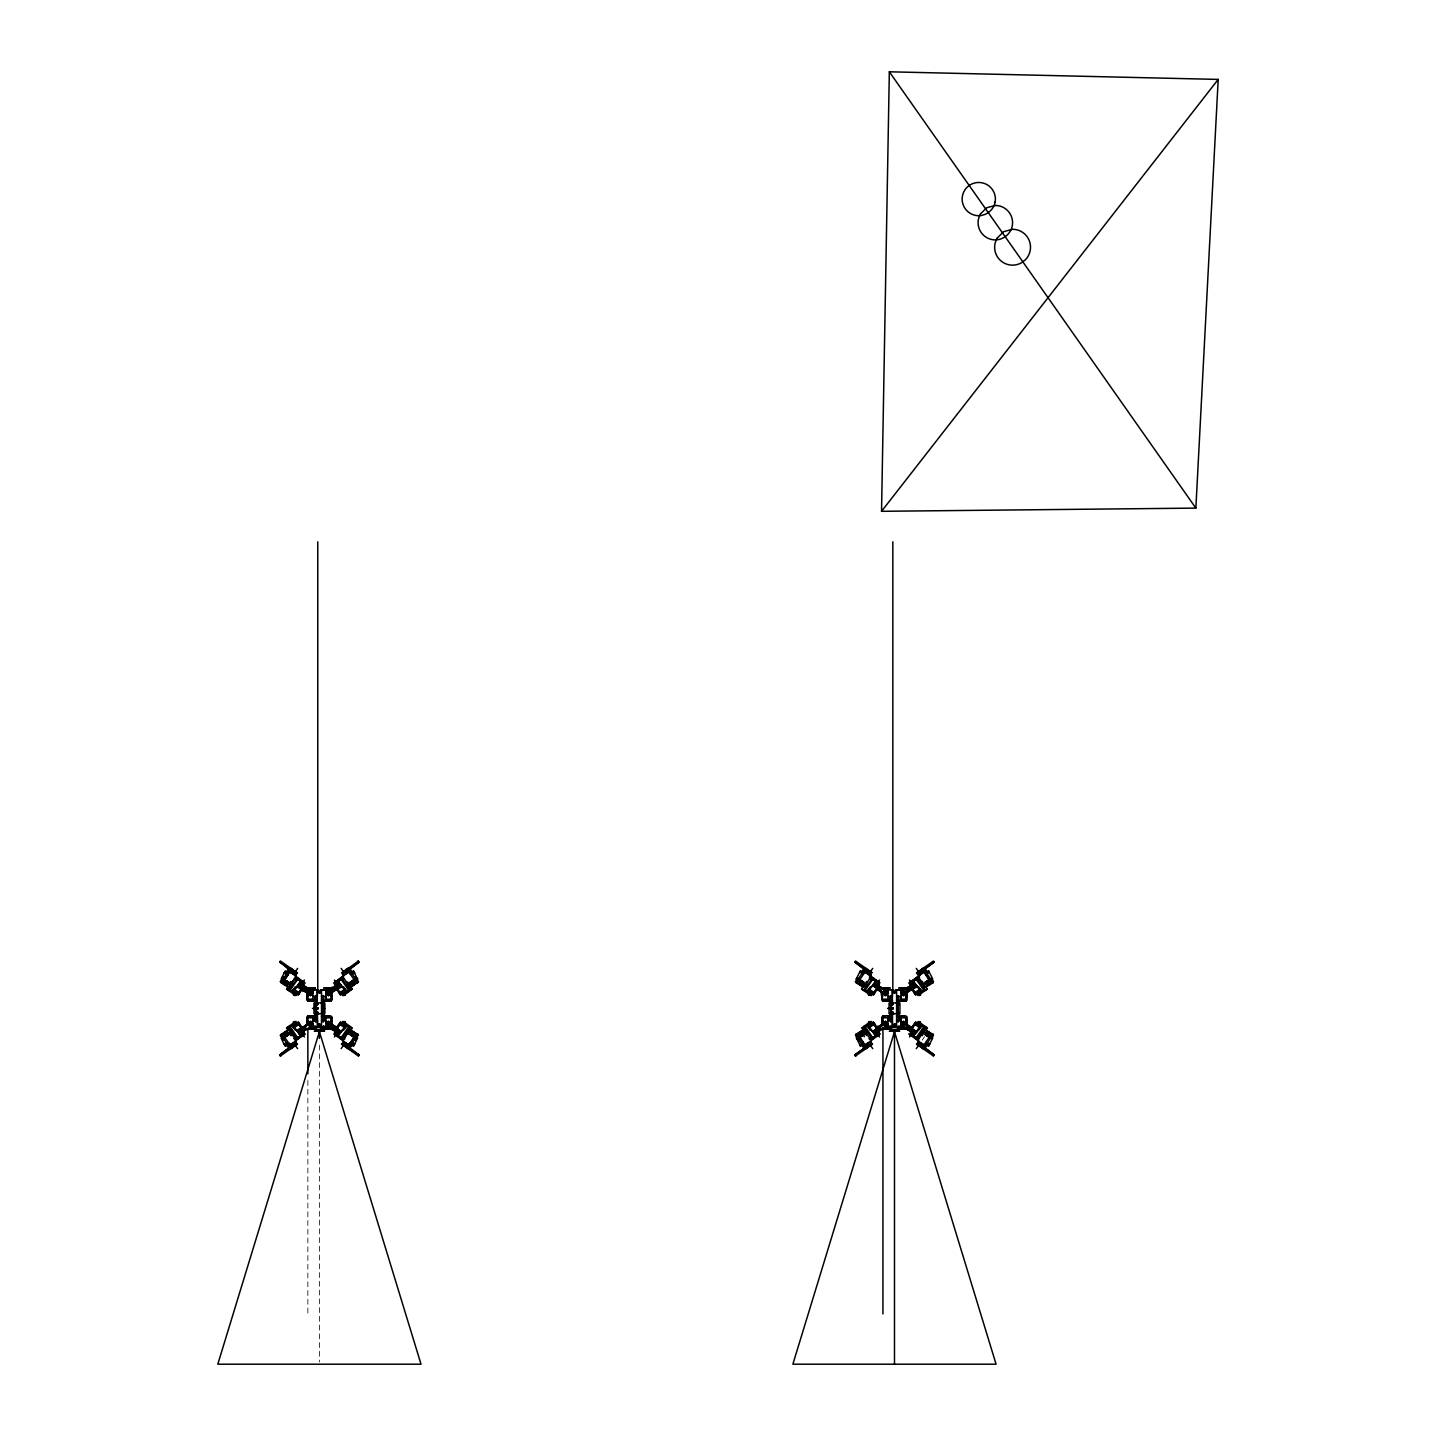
<?xml version="1.0" encoding="UTF-8"?>
<svg xmlns="http://www.w3.org/2000/svg" width="1436" height="1436" viewBox="0 0 1436 1436"><rect width="100%" height="100%" fill="white"/><g stroke="black" fill="none" stroke-linecap="round" stroke-linejoin="round"><path stroke-width="0.75" stroke-dasharray="5 3.75" d="M922.217 1040.095L924.605 1036.684M319.402 1045.067L319.402 1361.974M307.86 1080.518L307.86 1313.94"/><path stroke-width="1.5" d="M307.86 1017.765L307.86 1015.88L315.022 1015.88L315.022 1020.583L312.904 1020.583L312.904 1017.765L306.819 1017.819M312.904 989.781L318.325 989.781L319.564 993.066L320.479 989.781L330.944 989.781L330.944 987.753C326.475 988.704 330.406 989.35 325.9 987.753L325.9 1001.125M315.022 996.422L315.022 1001.125L307.86 1001.125L307.86 991.648L306.819 992.366M315.022 1029.235L315.022 1025.645M317.32 1016.383L316.01 1016.347L316.01 1013.654L324.859 1013.672L324.859 1003.118L321.538 1003.046M321.538 1000.246L322.885 1000.192L322.885 1002.992L316.351 1002.884L316.351 1013.744M323.8 1020.583L323.8 1015.88L330.944 1015.88L330.944 1024.694L332.003 1024.622M323.8 989.781L323.8 987.753L330.944 987.753M328.682 1000.228L330.944 1001.125L330.944 999.241L330.944 1001.125L323.118 1001.359M882.943 1017.765L882.943 1015.88L890.087 1015.88L890.087 1020.583M887.986 989.781L884.702 988.991L886.227 989.781M890.087 996.422L890.087 1001.125L882.943 1001.125C877.414 981.398 886.892 999.923 886.676 991.325C880.878 985.599 876.211 988.65 884.343 993.227C894.897 992.886 869.354 982.727 884.576 993.515M892.402 1016.383L891.092 1016.347L891.092 1013.654L899.923 1013.672L899.923 1003.118L896.602 1003.118L897.697 1003.243M892.366 1027.225L892.366 1013.672L892.366 1027.225L893.461 1026.004M892.366 1003.333L892.366 999.869M896.62 1000.246L897.967 1000.192L897.967 1002.992L891.433 1002.884L891.433 1013.744M898.882 1020.583L898.882 1015.88L906.026 1015.88L906.026 1024.694A2.513 2.513 0 0 0 903.28 1022.199A2.513 2.513 0 0 0 901.018 1025.142A2.513 2.513 0 0 0 904.159 1027.135L895.508 1027.225L895.508 1026.004M906.026 989.781L898.882 989.781L898.882 987.753L906.026 987.753M907.085 1023.581L906.08 1023.581L906.08 1017.819L900.982 1017.873L900.982 1027.225L898.882 1027.225L898.882 1025.645M905.936 991.648L906.026 1001.125L900.982 1001.125L900.982 996.422L896.602 996.422M320.479 1025.645L319.402 1023.94L318.343 1025.645M881.542 511.306L889.333 71.8L1218.195 79.411L1195.865 508.111L881.542 511.306L1218.195 79.411M311.881 1024.945C307.573 1017.191 299.316 1038.408 311.935 1024.945C306.855 1017.191 299.819 1038.82 311.827 1024.568M886.874 1024.155C880.447 1035.715 875.745 1023.796 886.443 1023.491C888.292 1031.12 870.629 1029.702 885.707 1023.222M903.244 988.668L903.262 987.753M289.336 969.408C290.054 972.836 284.131 962.623 280.235 962.407M310.643 987.753L310.391 989.099L310.14 987.753M310.122 1000.3L310.14 1001.125M310.804 1000.336L310.643 1001.125M305.168 1027.422C306.783 1020.727 312.061 1026.255 309.296 1027.027A2.513 2.513 0 0 0 312.833 1025.322L312.904 1024.694M317.248 1011.895L317.248 1012.936M317.518 1003.495L317.697 1004.877M883.032 991.648L881.884 992.366M885.725 1000.228L885.222 1001.125M885.24 1016.903L885.222 1015.88M891.989 1003.854L893.21 1003.854L892.779 1004.877M892.959 1011.824L892.959 1013.026M311.217 991.109C312.94 1000.91 296.588 979.837 311.307 991.037C313.138 1001.269 296.247 979.46 311.558 991.343M330.908 1025.017C318.002 1019.524 336.132 1031.784 327.48 1023.527M319.402 1031.676L217.805 1364.2L421.017 1364.2L319.402 1031.676L319.402 1038.372M894.484 1031.676L792.869 1364.2L996.081 1364.2L894.484 1031.676L894.484 1364.2M902.185 991.684C903.441 1000.318 916.599 978.688 902.077 991.666C905.111 1000.156 915.217 979.424 902.382 991.361M288.492 990.445L291.436 986.245L281.133 979.011L285.297 970.88L289.013 973.482L290 972.064L287.631 970.395L286.141 972.746L287.056 973.411L282.479 979.962M351.443 1044.672L353.507 1046.108L357.672 1037.977L347.368 1030.761L350.312 1026.56M863.575 990.445L866.518 986.245L856.215 979.011L860.379 970.88L862.497 972.369M926.525 1044.672L928.589 1046.108L932.754 1037.977L922.45 1030.761L925.394 1026.56M885.097 1016.562L885.707 1015.88M903.872 988.883L903.747 987.753M317.392 1009.095L318.146 1007.695M892.456 1009.095L893.21 1007.695M904.806 993.12L904.698 991.468L903.011 990.93M883.984 994.34L876.75 988.309L878.347 986.011L886.945 990.266M920.027 1026.345C912.811 1044.008 905.434 1030.474 915.899 1023.455L917.819 1024.155M914.14 1033.453L915.737 1032.448L904.985 1022.665M875.942 989.637L877.019 990.391L879.514 986.837L874.219 983.122L873.232 984.54L877.342 987.429M911.214 1031.407L909.473 1030.133L911.95 1026.614L913.099 1027.44M345.286 1025.932L338.591 1035.356L334.498 1032.484L337.155 1028.697L335.988 1027.889M872.19 977.377L871.365 978.58L872.998 977.952L867.434 984.934L857.13 977.719M296.049 973.482L279.715 962.048L280.325 960.971L297.485 972.98M280.594 962.658L281.312 961.653M288.403 974.344L284.723 979.585L288.403 974.344L284.705 971.759L286.374 971.633M289.121 968.636L289.839 967.631L291.705 968.941L290.987 969.946M287.128 986.424L280.361 981.685L283.736 976.857M285.979 973.644L289.372 968.815M280.774 981.973L283.861 977.557M287.433 972.369L289.785 969.103L291.67 970.413M283.377 982.26L282.659 983.283L280.361 981.685M290.18 969.39L290.898 968.367M296.498 974.38C293.824 972.441 297.683 971.598 291.885 969.641L291.957 970.557M292.046 970.7L292.764 969.677M292.029 971.257L290.862 972.657M291.221 972.908L292.262 971.418M291.364 973.016L293.5 970.197M284.813 983.265L284.041 984.27L287.433 986.64M293.554 971.687L294.524 971.49M286.931 981.147L286.033 982.439L287.218 981.344M292.334 973.68L293.518 972.298M286.482 982.762L287.487 981.542M288.097 982.027L285.71 985.437L286.464 984.36M295.26 971.795L297.647 968.385M287.846 983.714L288.744 982.421M294.811 974.505L295.978 972.513M294.595 975.259L295.636 973.77M294.775 975.385L296.749 972.477M295.277 975.744L296.139 974.129L291.903 971.167M290.987 981.865L292.011 981.937M291.005 983.983L294.577 978.652M295.098 975.618L296.283 976.444L295.277 977.88L303.193 983.157M287.415 989.691L290.611 986.676M291.041 984.019L296.121 976.677M294.362 978.508L296.031 979.693L296.642 978.831M282.048 977.719L292.352 984.934L297.934 977.97L296.283 978.58M290.18 990.014L289.426 991.091L298.437 978.311M297.934 977.97L298.885 978.616L298.006 979.46L302.96 982.924M298.544 979.89L298.885 978.634M293.877 990.66L300.788 982.044M292.621 993.335L293.375 992.258L296.714 994.592M300.698 981.973L301.668 980.573M300.268 983.911L301.327 982.421M295.098 991.522L294.452 993.317M294.308 992.904L293.644 994.053M301.129 983.606L302.242 981.56M293.662 995.022L294.721 993.515M301.434 983.804L302.709 981.883M301.201 984.575L303.068 982.134M294.254 994.484L295.008 993.407M302.314 982.996L304.396 980.016M294.793 994.861L296.157 993.55L297.431 994.448L300.303 990.337L301.129 990.912L298.257 995.022L292.406 990.912L295.277 986.801L296.103 987.394L293.213 991.486L294.721 992.545M303.911 982.152L302.834 984.791M295.026 995.022L295.942 994.053M302.17 985.24L302.942 983.552M300.268 981.685L304.27 984.486L297.988 993.55L296.767 992.689M308.902 994.34L299.819 986.999L300.519 986.209L297.539 985.419L296.66 986.676L302.332 989.835M330.459 1024.119L338.034 1027.44M338.501 1026.668L337.675 1026.094L340.547 1021.983L346.417 1026.094L343.527 1030.186L342.719 1029.612M337.675 1026.094L339.201 1023.94L345.053 1028.032M334.606 1032.556L335.593 1033.256L336.921 1031.963M343.509 1021.786L342.648 1023.455L341.373 1022.558L336.527 1029.576L340.673 1032.448L339.058 1033.453M334.893 1034.853L336.006 1032.233M343.024 1023.06L343.796 1021.983M335.45 1034.656L336.257 1032.412M343.258 1023.222L344.012 1022.145M337.604 1032.43L335.737 1034.871L334.767 1034.189M338.34 1030.833L339.004 1030.007L337.137 1028.697M344.999 1021.876L343.33 1022.953M334.409 1036.989L335.091 1036.02M336.114 1035.123L337.37 1033.202L336.347 1035.284M338.896 1031.227L339.399 1030.294L341.265 1031.587L342.163 1030.33L341.265 1031.587L329.903 1022.665M344.084 1023.491L345.143 1021.983M337.532 1034.602L338.573 1033.112M344.496 1024.083L345.268 1023.024M345.43 1024.748L346.184 1023.671M340.135 1037.941L341.247 1039.305L346.453 1032.053L355.428 1038.336L349.02 1047.903M349.361 1025.878L340.386 1038.695M344.873 1038.802L342.773 1037.313L343.527 1039.125M343.24 1038.928L342.773 1037.313M349.522 1043.2L347.153 1046.575L349.451 1048.19L352.448 1044.08L354.118 1045.246L350.42 1042.662L354.1 1037.402L347.817 1033.023L342.54 1040.544L351.174 1046.611L352.807 1044.349L351.748 1043.595M342.648 1040.292L347.763 1032.987M343.94 1039.413L344.443 1038.479M342.666 1042.877L343.725 1041.387M342.055 1044.528L342.773 1043.505M343.168 1043.218L344.227 1041.728M341.176 1048.621L343.563 1045.211M352.323 1032.574L353.059 1031.533M343.832 1045.193L359.144 1054.993M353.094 1031.551L353.112 1033.112M342.666 1044.385L344.748 1044.959M356.577 1034.01L358.246 1034.53L353.777 1032.035M345.286 1044.708L346.345 1043.218M344.73 1045.821L346.489 1043.326M354.082 1033.794L354.512 1032.556M345.322 1046.808L347.602 1044.098M347.835 1044.259L346.866 1045.821L342.773 1042.949M346.04 1047.329L346.758 1046.305M356.164 1033.705L355.428 1034.746L357.313 1036.056L358.031 1035.015L351.784 1030.635M345.932 1046.665L346.92 1047.365L349.81 1043.523L351.138 1044.457M350.42 1042.662L354.082 1037.402M347.099 1048.065L347.817 1047.059M347.925 1048.639L348.625 1047.616M355.069 1040.149L358.031 1035.015M348.984 1049.375L349.684 1048.37M353.041 1044.51L353.507 1046.108M357.51 1055.352L358.21 1054.347M358.444 1055.998L359.108 1054.957M869.606 971.49L854.779 962.048L855.497 961.025L872.083 972.657M855.676 962.658L856.377 961.653M871.203 976.677L866.087 983.983L859.805 979.585L863.485 974.344L859.769 971.759L860.846 972.495L860.379 970.88M856.215 979.011L857.561 979.962L862.749 972.549L864.077 973.482L865.082 972.064L862.713 970.395L861.079 972.657L864.454 968.815L867.129 970.7L867.847 969.677M861.905 971.957L862.139 973.411M864.203 968.636L864.903 967.631M855.443 981.685L862.497 986.622L855.443 981.685L857.687 978.472M855.856 981.973L856.574 980.95L858.459 982.26L857.723 983.283M863.126 971.777L864.418 969.408L855.317 962.407M865.98 968.367L864.651 969.623L855.138 962.282M866.07 969.946L866.788 968.941M867.972 970.341L866.375 970.162M866.303 972.908L867.344 971.418M866.446 973.016L868.565 970.197M859.123 984.27L859.895 983.265M862.013 981.147L861.097 982.439L863.144 983.875M867.398 973.68L868.349 972.118M861.385 982.637L862.3 981.344M867.559 973.787L868.6 972.298M855.82 982.601L860.146 984.988M861.564 982.762L862.569 981.542M869.821 971.651L870.737 972.28M860.631 985.329L860.685 983.75M860.828 985.473L861.546 984.36M869.139 973.5L872.729 968.385M862.91 983.714L863.826 982.421M869.66 975.259L871.831 972.477M871.221 974.129L870.521 975.87M869.354 977.18L870.18 975.977M866.788 982.368L866.357 981.434M862.497 989.691L862.3 987.95L861.546 989.027L871.06 995.687L871.167 994.161M871.939 978.724L872.657 977.701M864.508 991.091L873.501 978.311M873.016 977.97L873.968 978.616L873.088 979.46M873.968 978.634L873.609 979.89L870.36 977.88L878.276 983.157L871.49 978.401M873.626 979.89L874.327 978.885M877.037 982.87L875.278 981.632L868.295 991.486L870.557 994.035M868.457 992.258L868.008 993.55M875.78 981.973L876.75 980.573M875.601 983.175L876.983 981.327L875.35 983.911M876.211 983.606L876.929 981.273M868.744 995.022L869.821 993.209M876.516 983.804L877.827 981.919M868.888 995.13L870.09 993.407M879.478 980.016L876.086 984.432M871.149 992.832L873.124 993.568M878.293 982.242L877.127 984.234L875.745 983.265M877.773 983.373L878.473 982.368M870.108 995.022L871.239 993.55L872.514 994.448L879.37 984.504L875.35 981.685M878.006 983.552L878.994 982.152M879.281 984.432L878.293 983.75L876.965 985.042M877.414 989.835L881.83 992.258M874.829 983.552L880.412 987.053M908.557 1029.953L914.75 1033.884L902.023 1026.74M911.555 1027.171L907.139 1024.748M918.591 1021.786L918.501 1023.024M909.975 1034.853L912.004 1031.963M919.309 1024.568L920.673 1025.501L917.784 1029.612L918.609 1030.186L921.481 1026.094L915.63 1021.983L912.757 1026.094L913.583 1026.668L916.455 1022.558L918.591 1023.096M910.514 1034.656L911.842 1032.771C916.186 1033.758 908.826 1037.779 912.757 1033.399M911.214 1033.633L910.711 1034.8L912.686 1032.43M913.422 1030.833L914.068 1030.007L911.07 1027.889M909.491 1036.989L910.173 1036.02M918.878 1023.599L919.632 1022.522M911.214 1035.141L912.452 1033.202M919.166 1023.491L920.225 1021.983M919.884 1023.994L918.699 1024.765M920.171 1022.899L919.543 1024.065L920.404 1023.06M913.081 1033.633L912.111 1035.769M911.842 1035.571L913.655 1033.112M912.219 1036.415L913.188 1035.015M920.512 1024.748L921.266 1023.671M931.408 1037.043L930.51 1038.336L921.535 1032.053C921.086 1034.207 914.265 1042.626 915.342 1037.097L916.294 1037.51M914.66 1038.138L915.199 1037.941M915.468 1038.695L924.443 1025.878M915.953 1039.036L916.671 1038.031M916.312 1039.305L917.03 1038.282M918.322 1038.928L917.855 1037.313L919.22 1038.264M925.305 1030.133L924.353 1029.468L926.471 1027.314M917.748 1042.877L918.789 1041.387L917.604 1040.544L922.845 1032.987M921.876 1035.069L922.612 1035.571M917.137 1044.528L919.13 1041.603M918.25 1043.218L919.309 1041.728M918.609 1043.469L918.376 1043.954M916.24 1048.621L918.914 1045.193M927.566 1032.753L928.338 1031.658M920.368 1044.708L921.571 1043.326M926.669 1035.661L927.405 1034.243M919.92 1045.893L920.673 1044.923M926.956 1035.859L927.53 1034.333M929.164 1033.794L929.882 1032.753M920.404 1046.808L922.989 1044.313M922.666 1044.098L922.038 1045.875L922.917 1044.259M921.122 1047.329L921.84 1046.305L924.515 1048.19L927.512 1044.08L929.2 1045.246L927.512 1044.08M930.51 1034.746L931.246 1033.705M926.83 1043.595L923.887 1044.941L926.256 1046.611L927.746 1044.241L926.83 1043.595L933.077 1034.351L930.833 1038.084M922.899 1047.059L922.181 1048.065L924.066 1049.375L924.766 1048.37M922.989 1048.639L923.707 1047.616M924.102 1047.903L926.471 1044.51M931.282 1038.533L933.526 1035.32L926.453 1030.366L929.289 1032.34M932.592 1055.352L934.172 1054.957L933.077 1055.693M290.126 985.329L286.464 989.027L295.96 995.669M296.408 978.401L297.126 977.377M300.788 989.566L302.314 987.376L298.149 984.54L299.137 983.122L311.863 990.266M301.955 990.391L308.345 992.886L301.955 990.391L304.432 986.837L308.201 989.117M303.983 987.483L299.226 983.175M303.534 989.619L305.599 986.676L302.673 985.581M326.941 1026.74L333.224 1030.312L335.27 1027.386M336.868 1026.614L334.373 1030.168L336.15 1031.407M341.696 1039.61L342.414 1038.605M348.679 1031.676L352.358 1027.979L342.827 1021.319M355.428 1038.336L356.325 1037.043M862.3 987.95L865.208 985.329L866.518 986.245M871.742 986.676L872.621 985.401L874.488 986.712L875.08 985.85L876.75 988.291L872.621 985.419M878.617 989.619L880.663 986.676M908.306 1030.312L910.352 1027.386M914.014 1031.245L914.481 1030.294L916.347 1031.587L917.227 1030.33M916.778 1039.61L917.478 1038.605M923.761 1031.676L927.423 1027.979L918.071 1021.427M877.396 987.358L877.755 985.581M903.765 1000.228L903.262 1001.125M329.903 994.34L334.821 988.973M303.983 1028.032L308.902 1022.665M904.985 994.34L909.903 988.973M879.065 1028.032L883.984 1022.665M333.637 989.566C330.765 980.806 320.533 1003.1 333.601 989.53L327.803 993.676M908.88 989.422L906.008 992.043A2.513 2.513 0 0 1 903.244 994.807A2.513 2.513 0 0 1 901.108 991.522A2.513 2.513 0 0 1 904.77 990.122M880.286 1027.458C888.543 1018.573 880.878 1026.543 885.958 1026.076M330.388 993.892L341.265 985.419L342.163 986.676L330.459 992.886M308.345 1024.119L296.66 1030.33L297.539 1031.587L308.435 1023.114M905.452 993.892L916.347 985.419L917.227 986.676L907.139 992.258M869.606 1024.604L868.295 1025.501L875.296 1035.356L879.281 1032.556L876.732 1028.697L883.517 1023.114M865.693 986.676L863.664 986.855M879.586 1030.115L877.019 1026.614L875.87 1027.44M358.749 962.282L349.828 969.174L349.648 970.951M289.569 1047.382L280.505 1054.401M922.989 968.367L924.317 969.623L933.831 962.282M855.138 1054.706L865.208 1047.652M349.469 969.408L358.569 962.407M317.877 1013.026L317.392 1011.841M280.235 1054.598L289.336 1047.58L289.174 1046.054M933.651 962.407L923.402 969.587M855.317 1054.598L865.567 1047.4M352.448 972.926L354.118 971.759L352.484 972.89L351.174 970.395L342.54 976.444L347.817 983.983L354.082 979.585L350.42 974.344L352.807 972.657L352.071 971.903M294.595 1038.318L295.206 1039.179L298.544 1037.097C299.675 1042.608 292.836 1034.01 292.352 1032.053L284.723 1037.402L288.403 1042.662L284.705 1045.246L286.374 1044.08L289.372 1048.19L292.136 1046.323L292.764 1047.329M927.512 972.926L929.2 971.759L927.566 972.89L924.066 967.631L920.745 969.946M293.5 1023.06L294.075 1024.263M288.403 1042.662L284.705 1045.246L287.056 1043.595M868.403 1023.168L869.498 1024.012M920.171 994.107L919.471 992.976M862.139 1043.595L861.079 1044.349L862.713 1046.611L871.365 1040.544L866.087 1033.023L859.805 1037.402L863.485 1042.662L859.769 1045.246L863.485 1042.662L859.805 1037.402M343.832 978.939L342.773 979.693L344.281 978.616M338.591 985.993L339.004 986.999L335.988 989.117L336.868 990.391M918.914 978.939L917.855 979.693L919.363 978.616L922.881 983.983L929.164 979.585L925.484 974.344L927.889 972.657L926.256 970.395L917.604 976.444L918.609 977.88L917.245 978.831M912.219 988.291L914.068 986.999L913.475 986.137M869.821 1038.228L870.413 1039.09L871.113 1037.313L870.647 1038.928M333.547 983.086L344.084 975.367L343.204 973.752M338.501 990.337L337.675 990.912L340.547 995.022L341.373 994.448L334.534 984.504L338.609 981.632L345.591 991.486L346.417 990.912L343.527 986.801L342.719 987.394M335.809 985.814L333.673 987.322L336.76 985.15M294.039 1023.976L295.493 1022.953M301.937 1026.614L304.432 1030.168L299.155 1033.884L300.232 1035.356L304.324 1032.484L297.431 1022.558M300.25 1033.112L302.045 1035.571M302.673 1031.407L311.863 1026.74M300.196 1035.374L293.213 1025.501L294.524 1024.604M908.629 983.086L920.135 975.026M912.56 982.421L913.691 981.632L920.673 991.486L919.363 992.402M913.619 981.685L909.616 984.486L916.455 994.448M909.688 984.432L910.657 985.993L902.023 990.266M913.619 983.911L911.824 981.434M870.18 1025.483L868.636 1023.006M918.789 991.522L919.83 993.048L918.412 994.035M886.945 1026.74L874.219 1033.884L873.232 1032.448L877.342 1029.558L872.514 1022.558M875.314 1033.112L877.145 1035.571L875.96 1033.579L877.629 1032.412M879.317 1032.538L876.857 1034.261M880.34 1033.902L871.203 1040.31M344.532 970.736L342.36 972.262M346.704 969.21L345.681 969.946M344.407 970.826L347.925 968.367L349.235 969.623M342.576 972.693L358.479 960.953L357.6 961.582M346.381 970.969L347.081 969.533L342.45 972.782L343.922 971.741M347.512 970.162L344.335 971.454M342.414 974.308L346.956 971.131M345.986 971.239L348.625 969.39M347.225 970.359L359.197 961.976L357.51 961.653M345.178 972.369L346.489 973.68M346.794 971.257L347.656 972.854L346.543 971.418M339.56 978.885L340.529 979.657L343.527 977.88L340.296 979.89L339.56 978.885L341.212 979.496M340.135 978.472L341.247 977.701L346.453 984.934L356.756 977.719L353.507 970.88L349.81 973.482L348.804 972.064L351.174 970.395M342.54 976.444L343.725 975.618L342.666 974.129M334.57 982.96L340.476 978.813M336.975 981.273L338.142 983.265M340.458 978.831L334.678 982.888M340.781 979.478L335.844 982.924M335.611 983.157L342.414 978.401L341.696 977.377M349.81 973.482L352.215 971.795M353.507 970.88L353.041 972.495M326.941 990.266C331.321 988.076 345.932 981.56 335.091 982.583M353.525 973.77L354.871 972.836M336.545 987.429L340.673 984.54L336.527 987.429L335.611 985.958M338.286 986.209L341.265 985.419M347.117 982.368L347.638 981.991M293.303 1022.235L294.326 1021.517M292.926 1023.455L293.375 1024.748M293.662 1022.935L294.326 1024.083M295.978 1021.319L286.464 1027.979L290.126 1031.676M352.341 982.762L351.317 981.542M350.312 990.445L347.368 986.245L357.672 979.011L356.756 977.719M347.368 986.245L348.679 985.329L352.358 989.027L351.389 989.691L348.194 986.676M351.353 983.445L350.061 982.421M357.672 979.011L356.325 979.962L351.138 972.549M287.218 1029.056L289.534 1029.468L288.582 1030.133M289.91 1027.171L296.731 1022.396M281.169 1034.1L282.228 1034.01M351.317 985.132L352.251 984.486M353.041 983.929L350.671 985.581L357.313 980.95L355.428 982.26L356.164 983.283M354.082 983.211L354.8 984.234M284.041 1032.735L285.01 1033.597M286.715 1030.868L280.361 1035.32L283.736 1040.149M349.289 987.537L350.24 986.855M293.824 1026.381L295.636 1025.107M343.168 991.899L344.981 990.625L343.312 991.809M352.143 986.119L354.189 985.006M353.741 984.988L358.461 981.685L355.069 976.857M358.461 981.685L351.533 986.532M280.774 1035.015L281.51 1036.056L287.308 1031.999M287.541 1031.82L285.315 1033.381M345.591 991.486L344.73 992.743M357.636 982.906L356.577 982.996M290.969 1030.079L290.198 1030.617M342.755 994.143L343.509 995.22M286.41 1034.279L286.931 1035.859M351.587 987.95L342.163 994.538M345.591 993.748L342.827 995.687L344.407 994.592M345.035 994.143L349.361 991.109L340.386 978.311M352.358 989.027L346.184 993.335L345.43 992.258M283.395 1038.336L292.352 1032.053M344.478 995.489L345.573 994.717M290.449 1035.518L292.011 1035.069M302.834 1027.889L299.783 1030.025L300.555 1030.779M297.539 1031.587L299.855 1029.971M300.357 1030.904L299.298 1030.366M287.415 1044.636L285.297 1046.108L283.951 1044.169L285.279 1043.236M299.137 1033.884L305.06 1029.72M302.314 1032.574L303.911 1034.853M285.297 1046.108L285.764 1044.51M286.608 1045.211L289.013 1043.523L291.4 1046.826M300.788 1034.943L301.883 1035.697M301.578 1034.405L304.324 1032.484L303.319 1033.184M298.06 1037.51L303.193 1033.848M299.065 1037.672L303.642 1034.458M298.562 1038.031L304.145 1034.117L298.473 1038.084M301.991 1035.625L303.517 1034.548M290.808 1044.385L293.5 1046.808M295.116 1041.028L305.294 1033.884L304.037 1034.189M285.997 1044.349L287.631 1046.611L290 1044.941M291.041 1032.987L296.283 1040.544L295.098 1041.387L296.139 1042.877M291.849 1045.875L290.987 1044.259M292.585 1045.372L291.221 1044.098M293.213 1044.923L293.913 1045.929M279.661 1054.993L296.049 1043.505M293.626 1044.636L292.854 1045.749M295.134 1043.577L296.498 1042.608L294.775 1041.603M292.046 1046.305L289.3 1043.2M293.141 1047.059L291.795 1047.418L292.89 1046.665M292.1 1047.795L293.159 1047.041M291.777 1047.436L297.485 1044.026L295.08 1045.713M297.378 1044.098L280.325 1056.034L281.205 1055.424M916.401 972.98L919.776 970.61M918.609 973.536L917.909 972.513L919.543 971.364M917.532 972.782L922.056 969.605M920.332 971.687L934.172 962.048L933.472 961.025L916.76 972.728L919.13 975.385M917.389 974.38L922.038 971.131M918.16 973.841L918.789 975.618M917.748 974.129L919.309 975.259L921.356 973.823M920.225 972.405L921.409 973.787L922.738 972.854L921.625 971.418M921.858 971.257L922.917 972.746M926.256 970.395L923.887 972.064L924.892 973.482L927.279 971.795M915.217 978.472L916.312 977.701L921.535 984.934L930.51 978.652M910.101 982.637L915.522 978.831L909.652 982.96M915.773 979.532L914.642 978.885L916.294 979.496M910.693 983.157L918.555 977.916M925.394 990.445L922.45 986.245L932.754 979.011L928.589 970.88L928.123 972.495M913.224 983.265L911.339 984.593M908.755 987.322L914.75 983.122L915.737 984.54L911.627 987.429L915.737 984.54M921.876 981.937L922.612 981.434M869.318 1021.57L868.475 1022.163M871.06 1021.319L861.546 1027.979L865.208 1031.676M864.993 1027.171L871.814 1022.396M922.917 986.927L924.245 986.011L927.423 989.027L917.999 995.615M857.31 1034.01L855.641 1034.53L864.867 1047.903M933.113 981.973L932.395 980.95L926.04 985.383L928.194 983.875M859.949 1041.746L855.443 1035.32L861.654 1030.958M862.497 1030.384L859.679 1032.34M863.664 1030.133L864.616 1029.468M868.906 1026.381L870.719 1025.107M920.063 990.625L918.699 992.24M924.353 987.537L925.305 986.855M931.282 978.472L933.526 981.685L926.758 986.424L928.841 984.97M859.787 1033.812L860.056 1031.748L855.892 1034.351M862.515 1031.91L856.574 1036.056L858.459 1034.746L857.723 1033.705M863.144 1031.461L860.397 1033.381M932.718 982.906L929.415 979.783M918.125 993.263L918.86 995.022M923.976 989.817L917.245 994.538M926.669 987.95L926.471 989.691M862.713 1046.611L865.082 1044.941L864.077 1043.523L860.379 1046.108L857.148 1039.269L867.434 1032.053L872.549 1039.359M919.507 995.525L920.655 994.717M867.434 1032.053L862.946 1035.212L862.031 1033.902M866.357 1035.571L866.788 1034.638M875.493 1030.868L874.901 1030.007L876.75 1028.697L872.621 1031.587L871.742 1030.33L872.621 1031.587L875.027 1029.917M874.219 1033.884L880.142 1029.72M874.506 1033.687L875.798 1032.771M868.995 1038.802L871.113 1037.313M860.379 1046.108L861.456 1044.08L861.815 1045.103M861.69 1045.211L864.077 1043.523M871.724 1038.174L873.609 1037.115M871.939 1038.282L878.276 1033.848M870.18 1041.387L871.365 1040.544M868.708 1044.636L866.985 1045.839L868.565 1046.808M854.689 1055.029L867.775 1045.857M868.08 1046.575L866.805 1047.472L871.49 1044.187M872.442 1044.098L855.407 1056.034L856.287 1055.424M341.517 972.854L343.15 972.28M358.354 961.043L358.318 962.605M346.022 970.269L347.009 969.569M336.598 981.542L337.945 983.409M341.75 978.867L341.247 977.701M334.606 984.432L335.521 983.804M337.352 982.511L335.629 983.732L336.67 985.222M354.118 971.759L350.42 974.344L351.748 973.411M339.381 983.319L335.539 986.011L336.491 987.358M352.789 982.439L351.587 981.344M295.744 1022.773L294.793 1022.145L296.103 1022.845M339.201 993.066L345.053 988.973M346.884 987.591L348.607 986.388M353.489 983.624L353.256 985.329M292.711 1026.507L298.562 1022.414M280.361 1035.32L284.974 1031.748M284.597 1032.34L287.038 1030.635M293.518 1025.932L295.493 1025.196L294.057 1023.958M292.998 1026.955L298.868 1022.845M339.955 994.161L345.807 990.05M296.229 1024.694L298.042 1023.419M340.781 993.568L343.186 992.527M340.26 994.592L346.112 990.481M281.51 1036.056L283.377 1034.746L282.659 1033.705M290.611 1030.33L291.921 1029.415M293.77 1028.032L299.621 1023.922M341.373 994.448L342.648 993.55M344.389 992.976L345.161 994.071M343.186 994.143L344.694 993.084L343.689 991.54M296.103 1029.612L295.277 1030.186L292.406 1026.094L298.257 1021.983L301.129 1026.094L300.303 1026.668M291.705 1034.638L291.293 1035.571M301.901 1031.963L302.942 1033.453M294.039 1038.713L296.031 1037.313L295.583 1038.928M289.013 1043.523L287.667 1044.457L282.479 1037.043M294.362 1038.479L294.972 1039.341L298.526 1037.115L299.226 1038.138M302.96 1034.064L298.221 1037.384L298.885 1038.372M287.631 1046.611L296.283 1040.544M288.995 1046.18L289.336 1047.58M293.626 1043.326L294.739 1042.536L296.139 1044.385L294.075 1044.959M292.19 1045.641L296.031 1042.949M293.572 1045.3L294.757 1045.354M294.111 1046.377L294.936 1045.228M919.812 971.185L922.091 969.569M917.837 973.482L917.963 972.477M921.445 970.969L924.515 968.815M934.262 961.976L932.592 961.653M924.712 970.951L924.91 969.174L924.712 970.951L923.922 969.856M910.927 982.924L916.958 979.047M924.892 973.482L928.589 970.88M912.111 982.745L910.693 983.732L911.752 985.222M929.2 971.759L925.484 974.344L929.164 979.585M914.463 983.319L910.621 986.011L911.627 987.429M913.583 990.337L912.757 990.912L915.63 995.022L921.481 990.912L918.609 986.819L917.784 987.394M870.27 1021.858L871.239 1023.455M869.516 1023.688L870.808 1022.773M921.966 987.591L923.276 986.676M914.265 993.066L920.135 988.973M856.251 1034.1L858.189 1037.761M929.128 983.229L929.882 984.234M932.395 980.95L930.51 982.26L931.246 983.283M867.775 1026.507L873.644 1022.414M860.128 1032.035L862.354 1030.474M868.08 1026.955L873.932 1022.845M915.037 994.161L920.889 990.05M915.324 994.592L921.194 990.481M864.723 1030.994L867.003 1029.415L873.501 1038.695M874.703 1023.922L868.834 1028.032L870.36 1030.186L871.185 1029.612M861.474 1034.297L862.3 1035.661M863.144 1033.13L863.826 1034.584M918.968 994.951L917.801 994.161M875.386 1026.668L876.211 1026.094L873.339 1021.983L867.488 1026.094L870.36 1030.186M873.232 1032.448L877.396 1029.63M870.36 1039.125L878.042 1034.064M878.868 1034.369L873.393 1038.192L879.119 1034.189M864.077 1046.18L864.059 1047.831L864.257 1046.054L865.046 1047.149M867.272 1045.641L871.58 1042.608L869.66 1041.728M869.408 1045.641L871.06 1044.493M867.272 1047.724L868.241 1047.041M869.175 1046.377L872.549 1044.026M910.693 985.958L911.555 987.358M877.216 1031.784L878.293 1033.256M327.803 1023.383L327.264 1025.645L333.924 1028.427L329.544 1023.76L333.852 1028.499L328.072 1026.148M902.885 1023.383C901.108 1030.276 907.803 1020.565 902.059 1024.568C911.645 1034.674 910.011 1024.317 903.262 1023.222M309.314 990.032L310.75 990.804M328.054 1026.202L329.508 1026.973A2.513 2.513 0 0 1 326.062 1025.555A2.513 2.513 0 0 1 327.982 1022.217A2.513 2.513 0 0 1 330.944 1024.694M884.379 990.032L885.832 990.804M928.912 985.24L933.077 982.655L930.833 978.921M904.536 1026.991L903.136 1026.202M329.454 989.996L327.103 991.684L328.18 993.73M332.847 988.147C338.914 992.276 319.797 993.963 332.919 988.219M311.558 994.52L310.391 995.92L309.207 994.52M329.598 994.52L328.431 995.92L327.246 994.52M309.135 1022.522L310.391 1021.086L311.648 1022.522M327.175 1022.522L328.431 1021.086L329.688 1022.522M886.64 994.52L885.456 995.92L884.289 994.52M904.68 994.52L903.495 995.92L902.239 994.484M892.474 1011.841L892.33 1012.936M884.199 1022.522L885.456 1021.086L886.73 1022.522M902.239 1022.522L903.495 1021.086L904.77 1022.522M877.019 1026.614L882.889 1024.622A2.513 2.513 0 0 1 885.599 1022.181A2.513 2.513 0 0 1 887.969 1024.963L887.951 1024.999M317.392 1012.99L318.2 1012.236M884.63 989.781L893.407 989.781L894.484 993.066L895.561 989.781L898.882 989.781M329.257 1027.225L320.479 1027.225L320.425 1026.004M312.904 1027.314L315.022 1027.225L309.548 1027.225M315.005 987.753L307.86 987.753L315.022 987.753L315.022 989.781L307.86 989.781M882.943 987.753L890.087 987.753L890.087 989.781M883.678 988.776L887.251 988.776M329.257 989.673L321.52 989.781L321.52 1027.225L312.904 1027.225M882.943 992.007L882.978 992.007A2.513 2.513 0 0 0 885.725 994.807A2.513 2.513 0 0 0 887.861 991.522A2.513 2.513 0 0 0 884.199 990.122M906.008 992.025L906.026 1001.125L898.2 1001.359M332.003 992.366L330.998 992.366L330.944 1001.125M906.08 992.366L907.085 992.366M317.553 992.743L321.269 992.743M892.636 992.743L896.351 992.743M306.819 993.425L307.807 993.425M330.998 993.425L332.003 993.425M881.884 993.425L882.889 993.425M906.08 993.425L907.085 993.425M306.819 995.543L307.807 995.543M330.998 995.543L332.003 995.543M881.884 995.543L882.889 995.543M906.08 995.543L907.085 995.543M306.819 996.602L307.807 996.602M312.904 996.422L317.302 996.422L317.302 989.781L317.302 1003.118M321.52 996.422L325.9 996.422L325.9 999.241L332.003 999.187M330.998 996.602L332.003 996.602M881.884 996.602L882.889 996.602M887.986 996.422L892.366 996.422L892.366 989.781L892.366 1003.118M906.08 996.602L907.085 996.602M306.819 999.187L312.904 999.133L312.904 1001.125L312.904 987.753M881.884 999.187L887.986 999.133L887.986 1001.125L887.986 987.753M900.982 999.133L906.026 999.133M313.963 1000.192L306.819 1000.192L306.819 991.666M317.32 1000.246L316.01 1000.192L316.01 1016.347M324.859 1000.192L332.003 1000.192L332.003 991.666M889.046 1000.192L881.884 1000.192L881.884 991.666M892.402 1000.246L891.092 1000.192L891.092 1016.347M899.923 1000.192L907.085 1000.192L907.085 989.781M307.86 1001.125L313.963 1001.125M882.943 1001.125L889.046 1001.125M317.302 1002.992L313.963 1003.118L313.963 1013.672L319.259 1013.654M892.384 1002.992L889.046 1003.118L889.046 1013.672L894.341 1013.654M321.61 1003.243L322.633 1003.243M312.474 1008.395L317.392 1008.395M323.818 1008.395L324.859 1008.395M887.556 1008.395L892.456 1008.395M321.484 1016.383L322.885 1016.347L322.885 1000.192M896.62 1016.383L897.967 1016.347L897.967 1000.192M325.9 1017.873L332.003 1017.819M881.884 1017.819L887.986 1017.765L887.986 1020.583L892.366 1020.583M306.819 1020.404L307.807 1020.404M330.998 1020.404L332.003 1020.404M881.884 1020.404L882.889 1020.404M906.08 1020.404L907.085 1020.404M312.904 1020.583L317.302 1020.583M321.52 1020.583L325.9 1020.583L325.9 1027.225L316.351 1027.099L316.225 1031.245M896.602 1020.583L900.982 1020.583M306.819 1021.463L307.807 1021.463M330.998 1021.463L332.003 1021.463M881.884 1021.463L882.889 1021.463M906.08 1021.463L907.085 1021.463M306.819 1023.581L307.807 1023.581M330.998 1023.581L332.003 1023.581M881.884 1023.581L882.889 1023.581M318.415 1024.245L320.407 1024.245M893.497 1024.245L895.49 1024.245M306.819 1024.622L307.95 1025.358L307.86 1015.88M307.896 1025.017L307.914 1024.999A2.513 2.513 0 0 1 310.571 1022.199A2.513 2.513 0 0 1 312.833 1025.322M892.402 1026.004L896.567 1026.004M323.746 1026.489L323.118 1027.225L323.8 1025.645M890.158 1026.489L890.787 1027.225L884.63 1027.225M307.86 1073.841L307.86 1029.253L315.74 1028.984M320.425 1028.984L324.087 1028.984M889.799 1028.984L890.823 1028.984M898.146 1028.984L906.026 1029.253L906.026 1027.225M307.86 1029.253C311.091 1027.925 309.655 1027.996 312.904 1029.253L312.904 1015.88M316.225 1029.432L322.579 1029.432L322.597 1031.245M882.943 1029.253L890.087 1029.235L890.087 1025.645M897.662 1029.432L891.307 1029.432L891.289 1031.245M906.026 1029.253C902.616 1027.979 904.411 1028.194 900.982 1029.253L900.982 1015.88M324.554 1031.245L314.251 1031.245L324.554 1030.563M899.636 1031.245L889.333 1031.245L899.439 1030.563M900.982 989.781L896.602 989.781L896.602 1027.225L895.561 1027.225L894.915 1024.012L893.407 1025.645M317.823 1027.225L317.302 1013.672L317.302 1027.225L317.32 1026.004L321.484 1026.004L321.484 1027.225M885.33 1023.258L886.909 1024.568M885.958 990.93L884.271 991.468L884.343 993.227M310.876 990.93C307.932 989.889 310.086 995.507 307.896 991.989A2.513 2.513 0 0 0 310.661 994.807A2.513 2.513 0 0 0 312.779 991.522A2.513 2.513 0 0 0 309.135 990.122M333.224 1030.312L339.668 1033.884L333.744 1029.72M297.593 979.496L298.526 979.89M892.241 1004.805L893.21 1003.961M317.176 1004.805L318.128 1003.961M903.154 1026.148C918.376 1036.882 896.602 1014.803 908.683 1027.458M881.435 988.004L885.132 990.212M933.077 1034.351L928.859 1032.035M280.81 982.655L284.974 985.24M344.766 1023.976L342.073 1022.396L348.912 1027.171M335.593 1033.256L336.562 1033.92M867.003 969.677L870.88 972.387M865.98 972.675L866.949 971.131L870.862 973.877M919.65 1021.57L920.494 1022.163M931.659 1034.01L933.328 1034.53M868.313 994.717L869.193 995.345M927.674 1044.187L928.589 1046.108M910.173 1032.915L913.691 1035.374M910.011 1034.297L915.36 1038.048M918.232 1043.218L917.496 1042.698L921.23 1045.875M921.302 1045.372L920.261 1044.636M934.226 1054.993L921.068 1045.767M918.089 1044.618L922.163 1047.472L920.997 1046.665M922.091 1047.418L921.93 1046.431M292.046 969.174L293.124 969.928M297.306 972.854L295.852 971.849M303.247 982.26L302.045 984.234L300.519 983.175M303.552 982.475L298.329 978.813M344.478 1021.517L345.52 1022.235M287.756 985.329L281.51 980.95M351.479 1030.438L352.107 1030.868M358.461 1035.32L357.636 1034.1M340.781 1023.419L342.36 1024.532M351.874 1032.251L350.815 1031.515L357.313 1036.056M296.067 994.143L295.331 995.238M294.398 995.525L293.303 994.771M340.35 1038.084L334.57 1034.046M342.414 1042.698L343.384 1043.362M342.737 1044.421L346.974 1047.4M341.355 1044.026L342.432 1044.798M869.318 971.292L871.221 972.621M867.595 971.598L868.708 972.369M868.403 973.464L869.318 974.111M868.995 974.793L871.365 976.444M862.713 970.395L880.017 982.87M873.716 978.455L877.899 981.955M878.814 982.601L873.393 978.813M861.69 971.795L864.077 973.482M869.444 978.508L871.113 979.693L870.054 978.939M871.185 987.394L870.36 986.801L867.488 990.912L873.339 995.022L876.211 990.912L875.386 990.337M923.976 1027.171L917.46 1022.612M925.717 1028.391L926.669 1029.056M864.723 986.011L867.003 987.591M868.834 988.973L874.703 993.066M856.574 980.95L863.233 985.599L861.726 984.558M915.324 1022.414L921.194 1026.507M868.08 990.05L873.932 994.161M915.037 1022.845L920.889 1026.955M867.775 990.481L873.626 994.592M926.04 1031.622L932.395 1036.056M922.917 1030.079L923.689 1030.617M864.993 989.817L871.796 994.592M914.265 1023.922L920.135 1028.032M921.966 1029.415L923.276 1030.33M921.535 1032.053L929.164 1037.402L925.484 1042.662L929.2 1045.246M912.219 1028.697L916.347 1031.587M911.627 1029.558L915.737 1032.448M928.607 1043.236L929.954 1044.169M924.892 1043.523L927.279 1045.211M910.693 1033.848L918.609 1039.125L910.927 1034.064M908.629 1033.902L918.789 1041.028M917.604 1040.544L926.256 1046.611M924.892 1046.18L924.91 1047.831L923.922 1047.149L924.712 1046.054L924.551 1047.58L933.651 1054.598M919.543 1044.762L917.748 1044.385M933.562 1056.034L916.401 1044.026L918.035 1045.157M287.631 970.395L296.283 976.444M295.511 976.265L305.258 983.086M283.951 972.836L285.279 973.77M297.539 985.419L301.668 988.291M290.449 981.488L291.705 982.368M291.921 987.591L289.659 986.011L290.969 986.927M293.77 988.973L299.621 993.066M351.587 1029.056L349.289 1029.468L350.24 1030.133M340.26 1022.414L346.112 1026.507M288.582 986.855L289.534 987.537M292.998 990.05L298.868 994.161M339.955 1022.845L345.807 1026.955M292.711 990.481L298.562 994.592M351.048 1031.676L352.161 1032.448M346.884 1029.415L348.194 1030.33M348.607 1030.617L347.853 1030.079M287.218 987.95L296.642 994.538M353.525 1043.236L354.871 1044.169M343.832 1039.323L340.296 1037.115L339.919 1038.372M335.844 1034.064L341.606 1038.031M349.81 1043.523L352.215 1045.211M343.707 1041.028L333.726 1034.028M349.828 1046.18L349.469 1047.58L358.749 1054.706M344.299 1042.698L345.484 1043.523M341.804 1044.349L358.479 1056.034M294.972 978.939L296.031 979.693M924.317 1047.382L933.831 1054.706M280.056 962.282L289.569 969.623M863.251 1028.391L865.693 1030.33M879.065 988.973L883.517 993.892M905.452 1023.114L909.903 1028.032M303.983 988.973L308.435 993.892M330.388 1023.114L334.821 1028.032M903.28 1000.353L903.747 1001.125M328.198 1000.353L328.18 1001.125M889.333 71.8L1195.865 508.111M917.227 986.676L916.347 985.401L914.481 986.712L913.888 985.85M908.557 987.053L910.352 989.619M880.412 1029.953L878.617 1027.386M335.988 989.117L334.821 987.483M333.475 987.053L335.27 989.619M305.329 1029.953L303.534 1027.386M924.317 969.623L925.843 971.777M926.22 972.549L932.969 982.727M922.181 968.941L922.899 969.946M921.122 969.677L921.84 970.7M920.404 970.197L922.522 973.016M920.638 972.1L919.973 971.077L921.571 973.68M926.956 981.147L927.871 982.439L926.669 981.344M919.417 971.454L918.232 972.28M916.24 968.385L919.83 973.5M927.566 984.252L928.338 985.329M927.405 984.432L928.177 985.437M925.143 982.421L926.058 983.714M918.789 975.977L919.614 977.18M917.766 976.677L922.845 984.019M916.778 977.377L917.604 978.58M915.953 977.97L916.671 978.975M915.468 978.311L924.443 991.109M912.219 980.573L913.188 981.973M920.512 992.258L921.266 993.335M912.506 981.829L913.44 983.122M911.842 982.296L912.757 983.606M911.537 982.493L912.452 983.804M911.627 983.068L912.686 984.575M919.166 993.515L920.225 995.022M909.491 980.016L910.173 980.985M910.819 982.134L912.147 984.019M918.878 993.407L919.632 994.484M910.514 982.35L911.842 984.234M909.975 982.152L911.573 984.432M909.903 987.483L911.95 990.391M877.396 1032.574L878.994 1034.853M877.773 1033.633L878.473 1034.638M868.744 1021.983L870.09 1023.599M876.283 1032.43L877.324 1033.92M878.796 1036.02L879.478 1036.989M869.049 1022.719L869.821 1023.796M876.211 1033.399L877.54 1035.284M867.703 1023.671L868.457 1024.748M873.626 1037.097L874.309 1038.138M873.77 1037.941L873.016 1039.036L872.316 1038.031M864.508 1025.896L867.003 1029.415M863.575 1026.56L866.518 1030.761L856.215 1037.977L857.13 1039.287M871.49 1038.605L872.19 1039.61M869.839 1041.603L871.831 1044.528M862.641 1033.471L863.557 1034.782M864.364 1036.684L860.792 1031.569L861.403 1032.753M870.342 1045.211L872.729 1048.621M861.654 1034.171L862.569 1035.464M867.559 1043.218L868.6 1044.708M867.398 1043.326L869.049 1045.893M861.097 1034.566L862.013 1035.859M866.303 1044.098L867.488 1045.48L866.052 1044.259M867.129 1046.305L867.847 1047.329M866.967 1047.365L864.454 1048.19L862.192 1044.977M866.07 1047.059L866.788 1048.065L864.903 1049.375L864.203 1048.37M862.946 1044.439L865.98 1048.639M856.377 1055.352L854.779 1054.957L855.497 1055.981M349.684 968.636L348.984 967.631L347.099 968.941L347.817 969.946M349.451 968.815L352.825 973.644M349.02 969.103L351.389 972.495M354.943 977.557L358.031 981.973M346.04 969.677L346.758 970.7M345.322 970.197L347.44 973.016M341.176 968.385L343.563 971.795M350.725 982.027L353.112 985.437M342.055 972.477L342.773 973.482M343.007 973.895L344.048 975.385M340.888 977.952L342.414 978.401M337.137 980.573L337.855 981.596M336.347 981.703L337.675 983.606L336.76 984.234L335.575 982.242M336.06 981.919L337.37 983.804M344.084 993.515L345.143 995.022M334.409 980.016L337.604 984.575M343.796 993.407L344.55 994.484M335.414 982.368L336.132 983.373M334.893 982.152L335.88 983.552M343.024 993.945L343.796 995.022M295.026 1021.983L296.157 1023.455M302.691 1033.633L303.391 1034.638L302.045 1032.771L301.129 1033.399L302.457 1035.284M294.542 1022.324L295.295 1023.401M293.806 1021.876L295.008 1023.599M301.201 1032.43L303.068 1034.871M303.714 1036.02L304.396 1036.989M293.662 1021.983L294.739 1023.796M301.434 1033.202L302.763 1035.087M300.698 1035.015L301.668 1036.415M289.462 1025.878L298.437 1038.695M288.492 1026.56L291.436 1030.761L281.133 1037.977L283.951 1044.169M296.408 1038.605L297.126 1039.61M287.415 1027.314L288.169 1028.391M294.595 1041.728L296.749 1044.528M295.852 1044.582L295.277 1043.469L295.367 1044.923M285.71 1031.551L288.097 1034.979M297.647 1048.621L294.972 1045.193M285.567 1031.658L285.692 1033.112M292.334 1043.326L293.518 1044.708M290.987 1047.059L291.705 1048.065L289.839 1049.375L289.121 1048.37M290.18 1047.616L290.898 1048.639M287.415 1044.51L289.785 1047.903M281.312 1055.352L279.715 1054.957L280.415 1055.981M892.456 1007.695L893.21 1009.095M317.392 1007.695L318.146 1009.095M898.882 1027.225L898.882 1029.235M887.986 1027.314L897.446 1027.099L897.662 1031.245M323.8 1027.225L323.8 1029.235L330.944 1029.253L330.944 1027.225M907.085 1016.814L907.085 1025.34M903.747 1015.88L903.495 1017.209L903.262 1015.88M900.982 987.753L900.982 1001.125M898.882 996.422L898.828 1005.02M898.828 1013.116L898.828 1021.247M898.344 1000.12L898.344 1004.5M898.2 995.561L898.2 1004.303M898.2 1013.475L898.2 1022.217M897.536 1003.1L897.536 1013.708M895.4 1030.563L895.4 1031.676L893.461 1031.245M892.833 541.767L892.833 992.689M892.007 1013.69L892.007 1016.293M891.433 1027.099L891.433 1029.432M890.787 995.561L890.787 1005.02M890.787 1013.116L890.787 1022.217M890.158 996.728L890.158 1005.02M890.158 1013.116L890.158 1021.247M887.986 1015.88L887.986 1029.253M885.707 987.753L885.456 989.099L885.222 987.753M885.707 1029.253L885.456 1027.907L885.222 1029.253M882.943 1015.88L882.943 1024.694M882.943 1027.225L882.943 1313.94M881.884 1016.814L881.884 1025.34M332.003 1016.814L332.003 1025.34M328.664 1015.88L328.431 1017.209L328.18 1015.88M328.664 1029.253L328.539 1027.925L328.18 1029.253M325.9 1015.88L325.9 1029.253M323.8 996.422L323.746 1021.247M323.118 995.561L323.118 1005.02M323.118 1013.116L323.118 1022.217M322.472 1003.1L322.472 1013.708M322.364 1027.099L322.364 1029.432M320.318 1030.563L320.318 1031.676L318.487 1031.676L318.487 1030.563M318.379 1026.004L318.379 1027.225M317.769 541.767L317.769 990.445M316.889 1013.654L316.925 1016.293M315.705 995.561L315.705 1004.303M315.705 1013.475L315.705 1022.217M315.076 996.728L315.076 1021.247M313.963 988.776L313.963 989.781M313.963 1027.225L313.963 1028.23M310.643 1015.88L310.391 1017.209L310.14 1015.88M306.819 1016.814L306.819 1025.34M330.908 992.707A2.513 2.513 0 0 1 327.731 994.717A2.513 2.513 0 0 1 326.116 991.307A2.513 2.513 0 0 1 329.688 990.122M887.969 1024.963A2.513 2.513 0 0 1 885.061 1027.189M309.386 1024.532C309.853 1027.745 313.084 1023.186 309.871 1023.832C309.027 1028.32 313.317 1022.127 309.386 1024.532M327.426 992.132C328.97 995.866 330.208 989.153 327.426 992.132M884.468 1024.532C884.935 1027.745 888.166 1023.186 884.953 1023.832C884.091 1028.32 888.399 1022.127 884.468 1024.532M902.508 992.132C904.052 995.866 905.29 989.153 902.508 992.132M309.404 992.043C311.343 992.832 310.912 992.007 309.404 992.043M327.444 992.043C328.647 995.938 330.531 989.278 327.444 992.043M327.444 1024.442C328.736 1028.338 330.442 1021.714 327.444 1024.442M329.436 1024.694C327.067 1028.104 327.39 1021.301 329.436 1024.694M884.486 992.043C886.425 992.832 885.976 992.007 884.486 992.043M902.526 992.043C903.729 995.938 905.613 989.278 902.526 992.043M902.526 1024.442C903.747 1028.32 905.595 1021.714 902.526 1024.442M904.518 1024.694C902.185 1028.122 902.472 1021.301 904.518 1024.694M995.148 201.955C993.658 210.733 984.665 217.051 975.906 215.472A16.622 16.622 0 0 1 962.389 196.229A16.622 16.622 0 0 1 981.632 182.713A16.622 16.622 0 0 1 995.148 201.955M980.393 214.054L978.67 218.218A17.25 17.25 0 0 0 995.327 239.92C1002.956 239.866 1009.975 234.481 1011.985 227.139A17.25 17.25 0 0 0 995.327 205.438L986.712 207.735L980.393 214.054M997.033 238.25L995.238 242.576A17.932 17.932 0 0 0 1021.534 262.752L1025.25 259.898A17.932 17.932 0 0 0 1012.577 229.275L1003.602 231.681L997.033 238.25M303.265 986.011L302.332 987.358L303.265 986.011M869.48 992.976L868.636 993.999L869.552 993.03M302.26 1029.558L298.149 1032.448L302.314 1029.63M322.256 1003.656L321.969 1012.99L322.256 1003.656M897.32 1003.656L897.051 1012.99L897.32 1003.656"/></g></svg>
